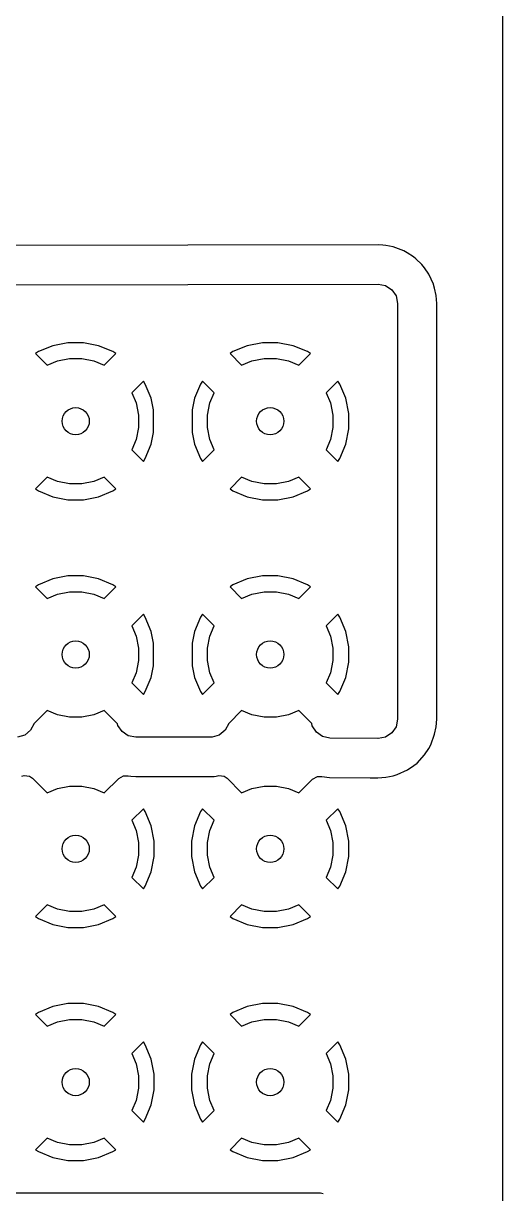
# Model space of a CAD drawing. Extents: x -0.98 to -0.05, y 0 to 3.38.
# Drawn here: x -0.294 to -0.052, y 2.032 to 2.625 of the extents above; entities that cross this region are included whole.
import ezdxf

# ---------------------------------------------------------------- set-up
doc = ezdxf.new("R2010")
doc.units = 0
doc.header["$MEASUREMENT"] = 0
doc.layers.add('BLACK', color=7, linetype='CONTINUOUS')

msp = doc.modelspace()

# ---------------------------------------------------------------- linework, layer by layer
at = {"layer": 'BLACK', "linetype": 'CONTINUOUS'}
for p, q in [((-0.05173, 3.37308), (-0.05173, 0.0051)), ((-0.11475, 2.51277), (-0.61877, 2.51163)), ((-0.11225, 2.51253), (-0.11475, 2.51277)), ((-0.11475, 2.51277), (-0.11475, 2.51277)), ((-0.11475, 2.51277), (-0.11475, 2.51277)), ((-0.11087, 2.5124), (-0.11225, 2.51253)), ((-0.10712, 2.51166), (-0.11087, 2.5124)), ((-0.11087, 2.5124), (-0.11087, 2.5124)), ((-0.10711, 2.51166), (-0.10712, 2.51166)), ((-0.10177, 2.50979), (-0.10711, 2.51166)), ((-0.09994, 2.5087), (-0.10177, 2.50979)), ((-0.09993, 2.5087), (-0.09994, 2.5087)), ((-0.09675, 2.50659), (-0.09993, 2.5087)), ((-0.09568, 2.50563), (-0.09675, 2.50659)), ((-0.09675, 2.50659), (-0.09675, 2.50659)), ((-0.09675, 2.50659), (-0.09675, 2.50659)), ((-0.09253, 2.50281), (-0.09568, 2.50563)), ((-0.09125, 2.50111), (-0.09253, 2.50281)), ((-0.08911, 2.49793), (-0.09125, 2.50111)), ((-0.09125, 2.50111), (-0.09125, 2.50111)), ((-0.09125, 2.50111), (-0.09125, 2.50111)), ((-0.08666, 2.49283), (-0.08911, 2.49793)), ((-0.61872, 2.49173), (-0.11471, 2.49287)), ((-0.11471, 2.49287), (-0.11095, 2.49213)), ((-0.11095, 2.49213), (-0.10777, 2.49001)), ((-0.10777, 2.49001), (-0.10564, 2.48684)), ((-0.08664, 2.49274), (-0.08666, 2.49283)), ((-0.08613, 2.49076), (-0.08664, 2.49274)), ((-0.08537, 2.48702), (-0.08613, 2.49076)), ((-0.10564, 2.48684), (-0.10488, 2.48309)), ((-0.10488, 2.48309), (-0.10488, 2.48307)), ((-0.10488, 2.48307), (-0.10488, 2.2725)), ((-0.08498, 2.48312), (-0.08537, 2.48702)), ((-0.08537, 2.48702), (-0.08537, 2.48702)), ((-0.08537, 2.48702), (-0.08537, 2.48702)), ((-0.08498, 2.4831), (-0.08498, 2.48312)), ((-0.08498, 2.48307), (-0.08498, 2.4831)), ((-0.08498, 2.2725), (-0.08498, 2.48307)), ((-0.27932, 2.46166), (-0.28655, 2.45866)), ((-0.27163, 2.46319), (-0.27932, 2.46166)), ((-0.27932, 2.46166), (-0.27932, 2.46166)), ((-0.2638, 2.46319), (-0.27163, 2.46319)), ((-0.25612, 2.46166), (-0.2638, 2.46319)), ((-0.24888, 2.45866), (-0.25612, 2.46166)), ((-0.25612, 2.46166), (-0.25612, 2.46166)), ((-0.18089, 2.46166), (-0.18813, 2.45866)), ((-0.17321, 2.46319), (-0.18089, 2.46166)), ((-0.18089, 2.46166), (-0.18089, 2.46166)), ((-0.16537, 2.46319), (-0.17321, 2.46319)), ((-0.15769, 2.46166), (-0.16537, 2.46319)), ((-0.15046, 2.45866), (-0.15769, 2.46166)), ((-0.15769, 2.46166), (-0.15769, 2.46166)), ((-0.28655, 2.45866), (-0.28804, 2.45767)), ((-0.28804, 2.45767), (-0.28216, 2.45179)), ((-0.28655, 2.45866), (-0.28655, 2.45866)), ((-0.28216, 2.45179), (-0.27697, 2.45394)), ((-0.27697, 2.45394), (-0.27084, 2.45516)), ((-0.27084, 2.45516), (-0.26459, 2.45516)), ((-0.26459, 2.45516), (-0.25846, 2.45394)), ((-0.25846, 2.45394), (-0.25327, 2.45179)), ((-0.25327, 2.45179), (-0.24739, 2.45767)), ((-0.24739, 2.45767), (-0.24888, 2.45866)), ((-0.24888, 2.45866), (-0.24888, 2.45866)), ((-0.24739, 2.45767), (-0.24739, 2.45767)), ((-0.18813, 2.45866), (-0.18962, 2.45767)), ((-0.18962, 2.45767), (-0.18374, 2.45179)), ((-0.18813, 2.45866), (-0.18813, 2.45866)), ((-0.18374, 2.45179), (-0.17855, 2.45394)), ((-0.17855, 2.45394), (-0.17242, 2.45516)), ((-0.17242, 2.45516), (-0.16617, 2.45516)), ((-0.16617, 2.45516), (-0.16003, 2.45394)), ((-0.16003, 2.45394), (-0.15484, 2.45179)), ((-0.15484, 2.45179), (-0.14897, 2.45767)), ((-0.14897, 2.45767), (-0.15046, 2.45866)), ((-0.15046, 2.45866), (-0.15046, 2.45866)), ((-0.14897, 2.45767), (-0.14897, 2.45767)), ((-0.23347, 2.44375), (-0.23935, 2.43787)), ((-0.23248, 2.44226), (-0.23347, 2.44375)), ((-0.22948, 2.43502), (-0.23248, 2.44226)), ((-0.20453, 2.44226), (-0.20753, 2.43502)), ((-0.20353, 2.44375), (-0.20453, 2.44226)), ((-0.20453, 2.44226), (-0.20453, 2.44226)), ((-0.19766, 2.43787), (-0.20353, 2.44375)), ((-0.13505, 2.44375), (-0.14092, 2.43787)), ((-0.13405, 2.44226), (-0.13505, 2.44375)), ((-0.13106, 2.43502), (-0.13405, 2.44226)), ((-0.23935, 2.43787), (-0.2372, 2.43268)), ((-0.19981, 2.43268), (-0.19766, 2.43787)), ((-0.14092, 2.43787), (-0.13877, 2.43268)), ((-0.2372, 2.43268), (-0.23598, 2.42655)), ((-0.22831, 2.42912), (-0.22948, 2.43502)), ((-0.20753, 2.43502), (-0.2087, 2.42912)), ((-0.20753, 2.43502), (-0.20753, 2.43502)), ((-0.20103, 2.42655), (-0.19981, 2.43268)), ((-0.13877, 2.43268), (-0.13756, 2.42655)), ((-0.12953, 2.42734), (-0.13106, 2.43502)), ((-0.23598, 2.42655), (-0.23598, 2.4203)), ((-0.22831, 2.41773), (-0.22831, 2.42912)), ((-0.2087, 2.42912), (-0.2087, 2.41773)), ((-0.20103, 2.4203), (-0.20103, 2.42655)), ((-0.13756, 2.42655), (-0.13756, 2.4203)), ((-0.12953, 2.41951), (-0.12953, 2.42734)), ((-0.12953, 2.42734), (-0.12953, 2.42734)), ((-0.23598, 2.4203), (-0.2372, 2.41417)), ((-0.22948, 2.41183), (-0.22831, 2.41773)), ((-0.2087, 2.41773), (-0.20753, 2.41183)), ((-0.19981, 2.41417), (-0.20103, 2.4203)), ((-0.13756, 2.4203), (-0.13877, 2.41417)), ((-0.13106, 2.41183), (-0.12953, 2.41951)), ((-0.12953, 2.41951), (-0.12953, 2.41951)), ((-0.2372, 2.41417), (-0.23935, 2.40898)), ((-0.23248, 2.40459), (-0.22948, 2.41183)), ((-0.20753, 2.41183), (-0.20453, 2.40459)), ((-0.19766, 2.40898), (-0.19981, 2.41417)), ((-0.13877, 2.41417), (-0.14092, 2.40898)), ((-0.13405, 2.40459), (-0.13106, 2.41183)), ((-0.23935, 2.40898), (-0.23347, 2.4031)), ((-0.20353, 2.4031), (-0.19766, 2.40898)), ((-0.14092, 2.40898), (-0.13505, 2.4031)), ((-0.23347, 2.4031), (-0.23248, 2.40459)), ((-0.20453, 2.40459), (-0.20453, 2.40459)), ((-0.20453, 2.40459), (-0.20353, 2.4031)), ((-0.20353, 2.4031), (-0.20353, 2.4031)), ((-0.13505, 2.4031), (-0.13405, 2.40459)), ((-0.28216, 2.39506), (-0.28804, 2.38918)), ((-0.27697, 2.39291), (-0.28216, 2.39506)), ((-0.25327, 2.39506), (-0.25846, 2.39291)), ((-0.24739, 2.38918), (-0.25327, 2.39506)), ((-0.18374, 2.39506), (-0.18962, 2.38918)), ((-0.17855, 2.39291), (-0.18374, 2.39506)), ((-0.15484, 2.39506), (-0.16003, 2.39291)), ((-0.14897, 2.38918), (-0.15484, 2.39506)), ((-0.28804, 2.38918), (-0.28655, 2.38819)), ((-0.28655, 2.38819), (-0.28655, 2.38819)), ((-0.28655, 2.38819), (-0.27932, 2.38519)), ((-0.27084, 2.39169), (-0.27697, 2.39291)), ((-0.26459, 2.39169), (-0.27084, 2.39169)), ((-0.25846, 2.39291), (-0.26459, 2.39169)), ((-0.25612, 2.38519), (-0.24888, 2.38819)), ((-0.24888, 2.38819), (-0.24739, 2.38918)), ((-0.18962, 2.38918), (-0.18813, 2.38819)), ((-0.18813, 2.38819), (-0.18813, 2.38819)), ((-0.18813, 2.38819), (-0.18089, 2.38519)), ((-0.17242, 2.39169), (-0.17855, 2.39291)), ((-0.16617, 2.39169), (-0.17242, 2.39169)), ((-0.16003, 2.39291), (-0.16617, 2.39169)), ((-0.15769, 2.38519), (-0.15046, 2.38819)), ((-0.15046, 2.38819), (-0.14897, 2.38918)), ((-0.27932, 2.38519), (-0.27932, 2.38519)), ((-0.27932, 2.38519), (-0.27163, 2.38366)), ((-0.27163, 2.38366), (-0.27163, 2.38366)), ((-0.27163, 2.38366), (-0.2638, 2.38366)), ((-0.2638, 2.38366), (-0.25612, 2.38519)), ((-0.2638, 2.38366), (-0.2638, 2.38366)), ((-0.18089, 2.38519), (-0.18089, 2.38519)), ((-0.18089, 2.38519), (-0.17321, 2.38366)), ((-0.17321, 2.38366), (-0.17321, 2.38366)), ((-0.17321, 2.38366), (-0.16537, 2.38366)), ((-0.16537, 2.38366), (-0.15769, 2.38519)), ((-0.16537, 2.38366), (-0.16537, 2.38366)), ((-0.27932, 2.34355), (-0.28655, 2.34055)), ((-0.27163, 2.34508), (-0.27932, 2.34355)), ((-0.27932, 2.34355), (-0.27932, 2.34355)), ((-0.2638, 2.34508), (-0.27163, 2.34508)), ((-0.25612, 2.34355), (-0.2638, 2.34508)), ((-0.24888, 2.34055), (-0.25612, 2.34355)), ((-0.25612, 2.34355), (-0.25612, 2.34355)), ((-0.18089, 2.34355), (-0.18813, 2.34055)), ((-0.17321, 2.34508), (-0.18089, 2.34355)), ((-0.18089, 2.34355), (-0.18089, 2.34355)), ((-0.16537, 2.34508), (-0.17321, 2.34508)), ((-0.15769, 2.34355), (-0.16537, 2.34508)), ((-0.15046, 2.34055), (-0.15769, 2.34355)), ((-0.15769, 2.34355), (-0.15769, 2.34355)), ((-0.28655, 2.34055), (-0.28804, 2.33956)), ((-0.28804, 2.33956), (-0.28216, 2.33368)), ((-0.28655, 2.34055), (-0.28655, 2.34055)), ((-0.28216, 2.33368), (-0.27697, 2.33583)), ((-0.27697, 2.33583), (-0.27084, 2.33705)), ((-0.27084, 2.33705), (-0.26459, 2.33705)), ((-0.26459, 2.33705), (-0.25846, 2.33583)), ((-0.25846, 2.33583), (-0.25327, 2.33368)), ((-0.25327, 2.33368), (-0.24739, 2.33956)), ((-0.24739, 2.33956), (-0.24888, 2.34055)), ((-0.24888, 2.34055), (-0.24888, 2.34055)), ((-0.24739, 2.33956), (-0.24739, 2.33956)), ((-0.18813, 2.34055), (-0.18962, 2.33956)), ((-0.18962, 2.33956), (-0.18374, 2.33368)), ((-0.18813, 2.34055), (-0.18813, 2.34055)), ((-0.18374, 2.33368), (-0.17855, 2.33583)), ((-0.17855, 2.33583), (-0.17242, 2.33705)), ((-0.17242, 2.33705), (-0.16617, 2.33705)), ((-0.16617, 2.33705), (-0.16003, 2.33583)), ((-0.16003, 2.33583), (-0.15484, 2.33368)), ((-0.15484, 2.33368), (-0.14897, 2.33956)), ((-0.14897, 2.33956), (-0.15046, 2.34055)), ((-0.15046, 2.34055), (-0.15046, 2.34055)), ((-0.14897, 2.33956), (-0.14897, 2.33956)), ((-0.23347, 2.32564), (-0.23935, 2.31976)), ((-0.23248, 2.32415), (-0.23347, 2.32564)), ((-0.22948, 2.31691), (-0.23248, 2.32415)), ((-0.20453, 2.32415), (-0.20753, 2.31691)), ((-0.20353, 2.32564), (-0.20453, 2.32415)), ((-0.20453, 2.32415), (-0.20453, 2.32415)), ((-0.19766, 2.31976), (-0.20353, 2.32564)), ((-0.13505, 2.32564), (-0.14092, 2.31976)), ((-0.13405, 2.32415), (-0.13505, 2.32564)), ((-0.13106, 2.31691), (-0.13405, 2.32415)), ((-0.23935, 2.31976), (-0.2372, 2.31457)), ((-0.19981, 2.31457), (-0.19766, 2.31976)), ((-0.14092, 2.31976), (-0.13877, 2.31457)), ((-0.2372, 2.31457), (-0.23598, 2.30844)), ((-0.22831, 2.31101), (-0.22948, 2.31691)), ((-0.20753, 2.31691), (-0.2087, 2.31101)), ((-0.20753, 2.31691), (-0.20753, 2.31691)), ((-0.20103, 2.30844), (-0.19981, 2.31457)), ((-0.13877, 2.31457), (-0.13756, 2.30844)), ((-0.12953, 2.30923), (-0.13106, 2.31691)), ((-0.23598, 2.30844), (-0.23598, 2.30219)), ((-0.22831, 2.29962), (-0.22831, 2.31101)), ((-0.2087, 2.31101), (-0.2087, 2.29962)), ((-0.20103, 2.30219), (-0.20103, 2.30844)), ((-0.13756, 2.30844), (-0.13756, 2.30219)), ((-0.12953, 2.3014), (-0.12953, 2.30923)), ((-0.12953, 2.30923), (-0.12953, 2.30923)), ((-0.23598, 2.30219), (-0.2372, 2.29606)), ((-0.22948, 2.29372), (-0.22831, 2.29962)), ((-0.2087, 2.29962), (-0.20753, 2.29372)), ((-0.19981, 2.29606), (-0.20103, 2.30219)), ((-0.13756, 2.30219), (-0.13877, 2.29606)), ((-0.13106, 2.29372), (-0.12953, 2.3014)), ((-0.12953, 2.3014), (-0.12953, 2.3014)), ((-0.2372, 2.29606), (-0.23935, 2.29087)), ((-0.23248, 2.28648), (-0.22948, 2.29372)), ((-0.20753, 2.29372), (-0.20453, 2.28648)), ((-0.19766, 2.29087), (-0.19981, 2.29606)), ((-0.13877, 2.29606), (-0.14092, 2.29087)), ((-0.13405, 2.28648), (-0.13106, 2.29372)), ((-0.23935, 2.29087), (-0.23347, 2.28499)), ((-0.20353, 2.28499), (-0.19766, 2.29087)), ((-0.14092, 2.29087), (-0.13505, 2.28499)), ((-0.23347, 2.28499), (-0.23248, 2.28648)), ((-0.20453, 2.28648), (-0.20453, 2.28648)), ((-0.20453, 2.28648), (-0.20353, 2.28499)), ((-0.20353, 2.28499), (-0.20353, 2.28499)), ((-0.13505, 2.28499), (-0.13405, 2.28648)), ((-0.28216, 2.27695), (-0.28871, 2.2704)), ((-0.27697, 2.2748), (-0.28216, 2.27695)), ((-0.25327, 2.27695), (-0.25846, 2.2748)), ((-0.24656, 2.27023), (-0.25327, 2.27695)), ((-0.18374, 2.27695), (-0.19028, 2.2704)), ((-0.17855, 2.2748), (-0.18374, 2.27695)), ((-0.15484, 2.27695), (-0.16003, 2.2748)), ((-0.14828, 2.27038), (-0.15484, 2.27695)), ((-0.28872, 2.27032), (-0.29052, 2.26695)), ((-0.28871, 2.2704), (-0.28872, 2.27032)), ((-0.27084, 2.27358), (-0.27697, 2.2748)), ((-0.26459, 2.27358), (-0.27084, 2.27358)), ((-0.25846, 2.2748), (-0.26459, 2.27358)), ((-0.24639, 2.26942), (-0.24656, 2.27023)), ((-0.19029, 2.27032), (-0.19209, 2.26695)), ((-0.19028, 2.2704), (-0.19029, 2.27032)), ((-0.17242, 2.27358), (-0.17855, 2.2748)), ((-0.16617, 2.27358), (-0.17242, 2.27358)), ((-0.16003, 2.2748), (-0.16617, 2.27358)), ((-0.14805, 2.26915), (-0.14828, 2.27038)), ((-0.10488, 2.2725), (-0.10563, 2.26875)), ((-0.08536, 2.26862), (-0.08498, 2.2725)), ((-0.29348, 2.26452), (-0.29714, 2.26341)), ((-0.29052, 2.26695), (-0.29348, 2.26452)), ((-0.24427, 2.26624), (-0.24639, 2.26942)), ((-0.24109, 2.26411), (-0.24427, 2.26624)), ((-0.23734, 2.26336), (-0.24109, 2.26411)), ((-0.19505, 2.26452), (-0.19871, 2.26341)), ((-0.19209, 2.26695), (-0.19505, 2.26452)), ((-0.14596, 2.26595), (-0.14805, 2.26915)), ((-0.14281, 2.26378), (-0.14596, 2.26595)), ((-0.13907, 2.26299), (-0.14281, 2.26378)), ((-0.10775, 2.26557), (-0.11093, 2.26344)), ((-0.10563, 2.26875), (-0.10775, 2.26557)), ((-0.08799, 2.25952), (-0.08611, 2.26487)), ((-0.08611, 2.26487), (-0.08536, 2.26862)), ((-0.19967, 2.26336), (-0.23734, 2.26336)), ((-0.19871, 2.26341), (-0.19967, 2.26336)), ((-0.1148, 2.2627), (-0.13907, 2.26299)), ((-0.11469, 2.2627), (-0.1148, 2.2627)), ((-0.11093, 2.26344), (-0.11469, 2.2627)), ((-0.08908, 2.25769), (-0.08799, 2.25952)), ((-0.09499, 2.2503), (-0.09121, 2.25451)), ((-0.09121, 2.25451), (-0.08908, 2.25769)), ((-0.10499, 2.24445), (-0.09988, 2.24689)), ((-0.09988, 2.24689), (-0.0967, 2.24902)), ((-0.0967, 2.24902), (-0.09499, 2.2503)), ((-0.29499, 2.24374), (-0.29378, 2.24395)), ((-0.29378, 2.24395), (-0.29105, 2.24363)), ((-0.29105, 2.24363), (-0.2895, 2.24259)), ((-0.2895, 2.24259), (-0.28216, 2.23526)), ((-0.25327, 2.23526), (-0.24595, 2.24257)), ((-0.24595, 2.24257), (-0.24354, 2.24389)), ((-0.24354, 2.24389), (-0.24155, 2.24391)), ((-0.24155, 2.24391), (-0.24122, 2.24384)), ((-0.24122, 2.24384), (-0.24122, 2.24384)), ((-0.24122, 2.24384), (-0.24122, 2.24384)), ((-0.24122, 2.24384), (-0.2398, 2.24371)), ((-0.2398, 2.24371), (-0.23734, 2.24346)), ((-0.23734, 2.24346), (-0.23734, 2.24346)), ((-0.23734, 2.24346), (-0.19967, 2.24346)), ((-0.19967, 2.24346), (-0.1987, 2.24349)), ((-0.19967, 2.24346), (-0.19967, 2.24346)), ((-0.1987, 2.24349), (-0.19773, 2.24353)), ((-0.19773, 2.24353), (-0.19657, 2.24374)), ((-0.19657, 2.24374), (-0.19536, 2.24395)), ((-0.19536, 2.24395), (-0.19262, 2.24363)), ((-0.19262, 2.24363), (-0.19107, 2.24259)), ((-0.19107, 2.24259), (-0.18374, 2.23526)), ((-0.15484, 2.23526), (-0.14786, 2.24224)), ((-0.14786, 2.24224), (-0.14545, 2.24356)), ((-0.14545, 2.24356), (-0.1434, 2.24357)), ((-0.1434, 2.24357), (-0.14319, 2.24352)), ((-0.14319, 2.24352), (-0.13931, 2.24309)), ((-0.13931, 2.24309), (-0.11865, 2.24284)), ((-0.11865, 2.24284), (-0.11505, 2.2428)), ((-0.11505, 2.2428), (-0.11492, 2.2428)), ((-0.11492, 2.2428), (-0.11486, 2.2428)), ((-0.11486, 2.2428), (-0.1148, 2.2428)), ((-0.1148, 2.2428), (-0.1108, 2.24318)), ((-0.1148, 2.2428), (-0.1148, 2.2428)), ((-0.1148, 2.2428), (-0.1148, 2.2428)), ((-0.1108, 2.24318), (-0.10705, 2.24392)), ((-0.10705, 2.24392), (-0.10499, 2.24445)), ((-0.28216, 2.23526), (-0.27697, 2.23741)), ((-0.27697, 2.23741), (-0.27084, 2.23863)), ((-0.27084, 2.23863), (-0.26459, 2.23863)), ((-0.26459, 2.23863), (-0.25846, 2.23741)), ((-0.25846, 2.23741), (-0.25327, 2.23526)), ((-0.18374, 2.23526), (-0.17855, 2.23741)), ((-0.17855, 2.23741), (-0.17242, 2.23863)), ((-0.17242, 2.23863), (-0.16617, 2.23863)), ((-0.16617, 2.23863), (-0.16003, 2.23741)), ((-0.16003, 2.23741), (-0.15484, 2.23526)), ((-0.23347, 2.22721), (-0.23935, 2.22134)), ((-0.23248, 2.22572), (-0.23347, 2.22721)), ((-0.22948, 2.21849), (-0.23248, 2.22572)), ((-0.20453, 2.22572), (-0.20753, 2.21849)), ((-0.20353, 2.22721), (-0.20453, 2.22572)), ((-0.19766, 2.22134), (-0.20353, 2.22721)), ((-0.13505, 2.22721), (-0.14092, 2.22134)), ((-0.13405, 2.22572), (-0.13505, 2.22721)), ((-0.13106, 2.21849), (-0.13405, 2.22572)), ((-0.23935, 2.22134), (-0.2372, 2.21615)), ((-0.22795, 2.21081), (-0.22948, 2.21849)), ((-0.22948, 2.21849), (-0.22948, 2.21849)), ((-0.20753, 2.21849), (-0.20906, 2.21081)), ((-0.20753, 2.21849), (-0.20753, 2.21849)), ((-0.19981, 2.21615), (-0.19766, 2.22134)), ((-0.14092, 2.22134), (-0.13877, 2.21615)), ((-0.12953, 2.21081), (-0.13106, 2.21849)), ((-0.13106, 2.21849), (-0.13106, 2.21849)), ((-0.2372, 2.21615), (-0.23598, 2.21002)), ((-0.22795, 2.20297), (-0.22795, 2.21081)), ((-0.22795, 2.21081), (-0.22795, 2.21081)), ((-0.20906, 2.21081), (-0.20906, 2.20297)), ((-0.20103, 2.21002), (-0.19981, 2.21615)), ((-0.13877, 2.21615), (-0.13756, 2.21002)), ((-0.12953, 2.20297), (-0.12953, 2.21081)), ((-0.12953, 2.21081), (-0.12953, 2.21081)), ((-0.23598, 2.21002), (-0.23598, 2.20376)), ((-0.20103, 2.20376), (-0.20103, 2.21002)), ((-0.13756, 2.21002), (-0.13756, 2.20376)), ((-0.23598, 2.20376), (-0.2372, 2.19763)), ((-0.22948, 2.19529), (-0.22795, 2.20297)), ((-0.22795, 2.20297), (-0.22795, 2.20297)), ((-0.20906, 2.20297), (-0.20753, 2.19529)), ((-0.19981, 2.19763), (-0.20103, 2.20376)), ((-0.13756, 2.20376), (-0.13877, 2.19763)), ((-0.13106, 2.19529), (-0.12953, 2.20297)), ((-0.12953, 2.20297), (-0.12953, 2.20297)), ((-0.2372, 2.19763), (-0.23935, 2.19244)), ((-0.23248, 2.18805), (-0.22948, 2.19529)), ((-0.22948, 2.19529), (-0.22948, 2.19529)), ((-0.20753, 2.19529), (-0.20753, 2.19529)), ((-0.20753, 2.19529), (-0.20453, 2.18805)), ((-0.19766, 2.19244), (-0.19981, 2.19763)), ((-0.13877, 2.19763), (-0.14092, 2.19244)), ((-0.13405, 2.18805), (-0.13106, 2.19529)), ((-0.13106, 2.19529), (-0.13106, 2.19529)), ((-0.23935, 2.19244), (-0.23347, 2.18657)), ((-0.23347, 2.18657), (-0.23248, 2.18805)), ((-0.23248, 2.18805), (-0.23248, 2.18805)), ((-0.20453, 2.18805), (-0.20353, 2.18657)), ((-0.20353, 2.18657), (-0.19766, 2.19244)), ((-0.14092, 2.19244), (-0.13505, 2.18657)), ((-0.13505, 2.18657), (-0.13405, 2.18805)), ((-0.13405, 2.18805), (-0.13405, 2.18805)), ((-0.23347, 2.18657), (-0.23347, 2.18657)), ((-0.13505, 2.18657), (-0.13505, 2.18657)), ((-0.28216, 2.17852), (-0.28804, 2.17265)), ((-0.27697, 2.17637), (-0.28216, 2.17852)), ((-0.27084, 2.17515), (-0.27697, 2.17637)), ((-0.26459, 2.17515), (-0.27084, 2.17515)), ((-0.25846, 2.17637), (-0.26459, 2.17515)), ((-0.25327, 2.17852), (-0.25846, 2.17637)), ((-0.24739, 2.17265), (-0.25327, 2.17852)), ((-0.18374, 2.17852), (-0.18962, 2.17265)), ((-0.17855, 2.17637), (-0.18374, 2.17852)), ((-0.17242, 2.17515), (-0.17855, 2.17637)), ((-0.16617, 2.17515), (-0.17242, 2.17515)), ((-0.16003, 2.17637), (-0.16617, 2.17515)), ((-0.15484, 2.17852), (-0.16003, 2.17637)), ((-0.14897, 2.17265), (-0.15484, 2.17852)), ((-0.28804, 2.17265), (-0.28655, 2.17165)), ((-0.28655, 2.17165), (-0.27932, 2.16865)), ((-0.25612, 2.16865), (-0.24888, 2.17165)), ((-0.24888, 2.17165), (-0.24739, 2.17265)), ((-0.24888, 2.17165), (-0.24888, 2.17165)), ((-0.24739, 2.17265), (-0.24739, 2.17265)), ((-0.18962, 2.17265), (-0.18813, 2.17165)), ((-0.18813, 2.17165), (-0.18089, 2.16865)), ((-0.15769, 2.16865), (-0.15046, 2.17165)), ((-0.15046, 2.17165), (-0.14897, 2.17265)), ((-0.15046, 2.17165), (-0.15046, 2.17165)), ((-0.14897, 2.17265), (-0.14897, 2.17265)), ((-0.27932, 2.16865), (-0.27931, 2.16865)), ((-0.27931, 2.16865), (-0.27163, 2.16713)), ((-0.27163, 2.16713), (-0.27163, 2.16713)), ((-0.27163, 2.16713), (-0.2638, 2.16713)), ((-0.2638, 2.16713), (-0.25612, 2.16865)), ((-0.2638, 2.16713), (-0.2638, 2.16713)), ((-0.25612, 2.16865), (-0.25612, 2.16865)), ((-0.18089, 2.16865), (-0.18089, 2.16865)), ((-0.18089, 2.16865), (-0.17321, 2.16713)), ((-0.17321, 2.16713), (-0.17321, 2.16713)), ((-0.17321, 2.16713), (-0.16537, 2.16713)), ((-0.16537, 2.16713), (-0.15769, 2.16865)), ((-0.16537, 2.16713), (-0.16537, 2.16713)), ((-0.15769, 2.16865), (-0.15769, 2.16865)), ((-0.27163, 2.12854), (-0.27931, 2.12702)), ((-0.2638, 2.12854), (-0.27163, 2.12854)), ((-0.25612, 2.12702), (-0.2638, 2.12854)), ((-0.17321, 2.12854), (-0.18089, 2.12702)), ((-0.16537, 2.12854), (-0.17321, 2.12854)), ((-0.15769, 2.12702), (-0.16537, 2.12854)), ((-0.28655, 2.12402), (-0.28804, 2.12302)), ((-0.28804, 2.12302), (-0.28216, 2.11715)), ((-0.27932, 2.12702), (-0.28655, 2.12402)), ((-0.27931, 2.12702), (-0.27932, 2.12702)), ((-0.24888, 2.12402), (-0.25612, 2.12702)), ((-0.25612, 2.12702), (-0.25612, 2.12702)), ((-0.25327, 2.11715), (-0.24739, 2.12302)), ((-0.24739, 2.12302), (-0.24888, 2.12402)), ((-0.24739, 2.12302), (-0.24739, 2.12302)), ((-0.18813, 2.12402), (-0.18962, 2.12302)), ((-0.18962, 2.12302), (-0.18374, 2.11715)), ((-0.18089, 2.12702), (-0.18813, 2.12402)), ((-0.18089, 2.12702), (-0.18089, 2.12702)), ((-0.15046, 2.12402), (-0.15769, 2.12702)), ((-0.15769, 2.12702), (-0.15769, 2.12702)), ((-0.15484, 2.11715), (-0.14897, 2.12302)), ((-0.14897, 2.12302), (-0.15046, 2.12402)), ((-0.14897, 2.12302), (-0.14897, 2.12302)), ((-0.28216, 2.11715), (-0.27697, 2.1193)), ((-0.27697, 2.1193), (-0.27084, 2.12052)), ((-0.27084, 2.12052), (-0.26459, 2.12052)), ((-0.26459, 2.12052), (-0.25846, 2.1193)), ((-0.25846, 2.1193), (-0.25327, 2.11715)), ((-0.18374, 2.11715), (-0.17855, 2.1193)), ((-0.17855, 2.1193), (-0.17242, 2.12052)), ((-0.17242, 2.12052), (-0.16617, 2.12052)), ((-0.16617, 2.12052), (-0.16003, 2.1193)), ((-0.16003, 2.1193), (-0.15484, 2.11715)), ((-0.23347, 2.1091), (-0.23935, 2.10323)), ((-0.23248, 2.10761), (-0.23347, 2.1091)), ((-0.22948, 2.10038), (-0.23248, 2.10761)), ((-0.20453, 2.10761), (-0.20753, 2.10038)), ((-0.20353, 2.1091), (-0.20453, 2.10761)), ((-0.19766, 2.10323), (-0.20353, 2.1091)), ((-0.13505, 2.1091), (-0.14092, 2.10323)), ((-0.13405, 2.10761), (-0.13505, 2.1091)), ((-0.13106, 2.10038), (-0.13405, 2.10761)), ((-0.23935, 2.10323), (-0.2372, 2.09804)), ((-0.2372, 2.09804), (-0.23598, 2.09191)), ((-0.22948, 2.10038), (-0.22948, 2.10038)), ((-0.22795, 2.0927), (-0.22948, 2.10038)), ((-0.20753, 2.10038), (-0.20906, 2.0927)), ((-0.20753, 2.10038), (-0.20753, 2.10038)), ((-0.20103, 2.09191), (-0.19981, 2.09804)), ((-0.19981, 2.09804), (-0.19766, 2.10323)), ((-0.14092, 2.10323), (-0.13877, 2.09804)), ((-0.13877, 2.09804), (-0.13756, 2.09191)), ((-0.12953, 2.0927), (-0.13106, 2.10038)), ((-0.13106, 2.10038), (-0.13106, 2.10038)), ((-0.23598, 2.09191), (-0.23598, 2.08565)), ((-0.22795, 2.08486), (-0.22795, 2.0927)), ((-0.22795, 2.0927), (-0.22795, 2.0927)), ((-0.20906, 2.0927), (-0.20906, 2.08486)), ((-0.20103, 2.08565), (-0.20103, 2.09191)), ((-0.13756, 2.09191), (-0.13756, 2.08565)), ((-0.12953, 2.08486), (-0.12953, 2.0927)), ((-0.12953, 2.0927), (-0.12953, 2.0927)), ((-0.23598, 2.08565), (-0.2372, 2.07952)), ((-0.22948, 2.07718), (-0.22795, 2.08486)), ((-0.22795, 2.08486), (-0.22795, 2.08486)), ((-0.20906, 2.08486), (-0.20753, 2.07718)), ((-0.19981, 2.07952), (-0.20103, 2.08565)), ((-0.13756, 2.08565), (-0.13877, 2.07952)), ((-0.13106, 2.07718), (-0.12953, 2.08486)), ((-0.12953, 2.08486), (-0.12953, 2.08486)), ((-0.2372, 2.07952), (-0.23935, 2.07433)), ((-0.23935, 2.07433), (-0.23347, 2.06846)), ((-0.23248, 2.06994), (-0.22948, 2.07718)), ((-0.22948, 2.07718), (-0.22948, 2.07718)), ((-0.20753, 2.07718), (-0.20753, 2.07718)), ((-0.20753, 2.07718), (-0.20453, 2.06994)), ((-0.20353, 2.06846), (-0.19766, 2.07433)), ((-0.19766, 2.07433), (-0.19981, 2.07952)), ((-0.13877, 2.07952), (-0.14092, 2.07433)), ((-0.14092, 2.07433), (-0.13505, 2.06846)), ((-0.13405, 2.06994), (-0.13106, 2.07718)), ((-0.13106, 2.07718), (-0.13106, 2.07718)), ((-0.23347, 2.06846), (-0.23248, 2.06994)), ((-0.23347, 2.06846), (-0.23347, 2.06846)), ((-0.23248, 2.06994), (-0.23248, 2.06994)), ((-0.20453, 2.06994), (-0.20353, 2.06846)), ((-0.13505, 2.06846), (-0.13405, 2.06994)), ((-0.13505, 2.06846), (-0.13505, 2.06846)), ((-0.13405, 2.06994), (-0.13405, 2.06994)), ((-0.28216, 2.06041), (-0.28804, 2.05454)), ((-0.27697, 2.05826), (-0.28216, 2.06041)), ((-0.27084, 2.05704), (-0.27697, 2.05826)), ((-0.26459, 2.05704), (-0.27084, 2.05704)), ((-0.25846, 2.05826), (-0.26459, 2.05704)), ((-0.25327, 2.06041), (-0.25846, 2.05826)), ((-0.24739, 2.05454), (-0.25327, 2.06041)), ((-0.18374, 2.06041), (-0.18962, 2.05454)), ((-0.17855, 2.05826), (-0.18374, 2.06041)), ((-0.17242, 2.05704), (-0.17855, 2.05826)), ((-0.16617, 2.05704), (-0.17242, 2.05704)), ((-0.16003, 2.05826), (-0.16617, 2.05704)), ((-0.15484, 2.06041), (-0.16003, 2.05826)), ((-0.14897, 2.05454), (-0.15484, 2.06041)), ((-0.28804, 2.05454), (-0.28655, 2.05354)), ((-0.28655, 2.05354), (-0.27932, 2.05054)), ((-0.27932, 2.05054), (-0.27931, 2.05054)), ((-0.27931, 2.05054), (-0.27163, 2.04902)), ((-0.2638, 2.04902), (-0.25612, 2.05054)), ((-0.25612, 2.05054), (-0.24888, 2.05354)), ((-0.25612, 2.05054), (-0.25612, 2.05054)), ((-0.24888, 2.05354), (-0.24739, 2.05454)), ((-0.24888, 2.05354), (-0.24888, 2.05354)), ((-0.24739, 2.05454), (-0.24739, 2.05454)), ((-0.18962, 2.05454), (-0.18813, 2.05354)), ((-0.18813, 2.05354), (-0.18089, 2.05054)), ((-0.18089, 2.05054), (-0.18089, 2.05054)), ((-0.18089, 2.05054), (-0.17321, 2.04902)), ((-0.16537, 2.04902), (-0.15769, 2.05054)), ((-0.15769, 2.05054), (-0.15046, 2.05354)), ((-0.15769, 2.05054), (-0.15769, 2.05054)), ((-0.15046, 2.05354), (-0.14897, 2.05454)), ((-0.15046, 2.05354), (-0.15046, 2.05354)), ((-0.14897, 2.05454), (-0.14897, 2.05454)), ((-0.27163, 2.04902), (-0.27163, 2.04902)), ((-0.27163, 2.04902), (-0.2638, 2.04902)), ((-0.2638, 2.04902), (-0.2638, 2.04902)), ((-0.17321, 2.04902), (-0.17321, 2.04902)), ((-0.17321, 2.04902), (-0.16537, 2.04902)), ((-0.16537, 2.04902), (-0.16537, 2.04902)), ((-0.14735, 2.0325), (-0.58173, 2.0325)), ((-0.14389, 2.0325), (-0.14735, 2.0325)), ((-0.14242, 2.03211), (-0.14389, 2.0325)), ((-0.14389, 2.0325), (-0.14389, 2.0325))]:
    msp.add_line(p, q, dxfattribs=at)
at = {"layer": 'BLACK'}
for centre in [(-0.26772, 2.42343), (-0.16929, 2.42343), (-0.26772, 2.30531), (-0.16929, 2.30531), (-0.26772, 2.20689), (-0.16929, 2.20689), (-0.26772, 2.08878), (-0.16929, 2.08878)]:
    msp.add_circle(centre, 0.00689, dxfattribs=at)

doc.saveas('drawing.dxf')
